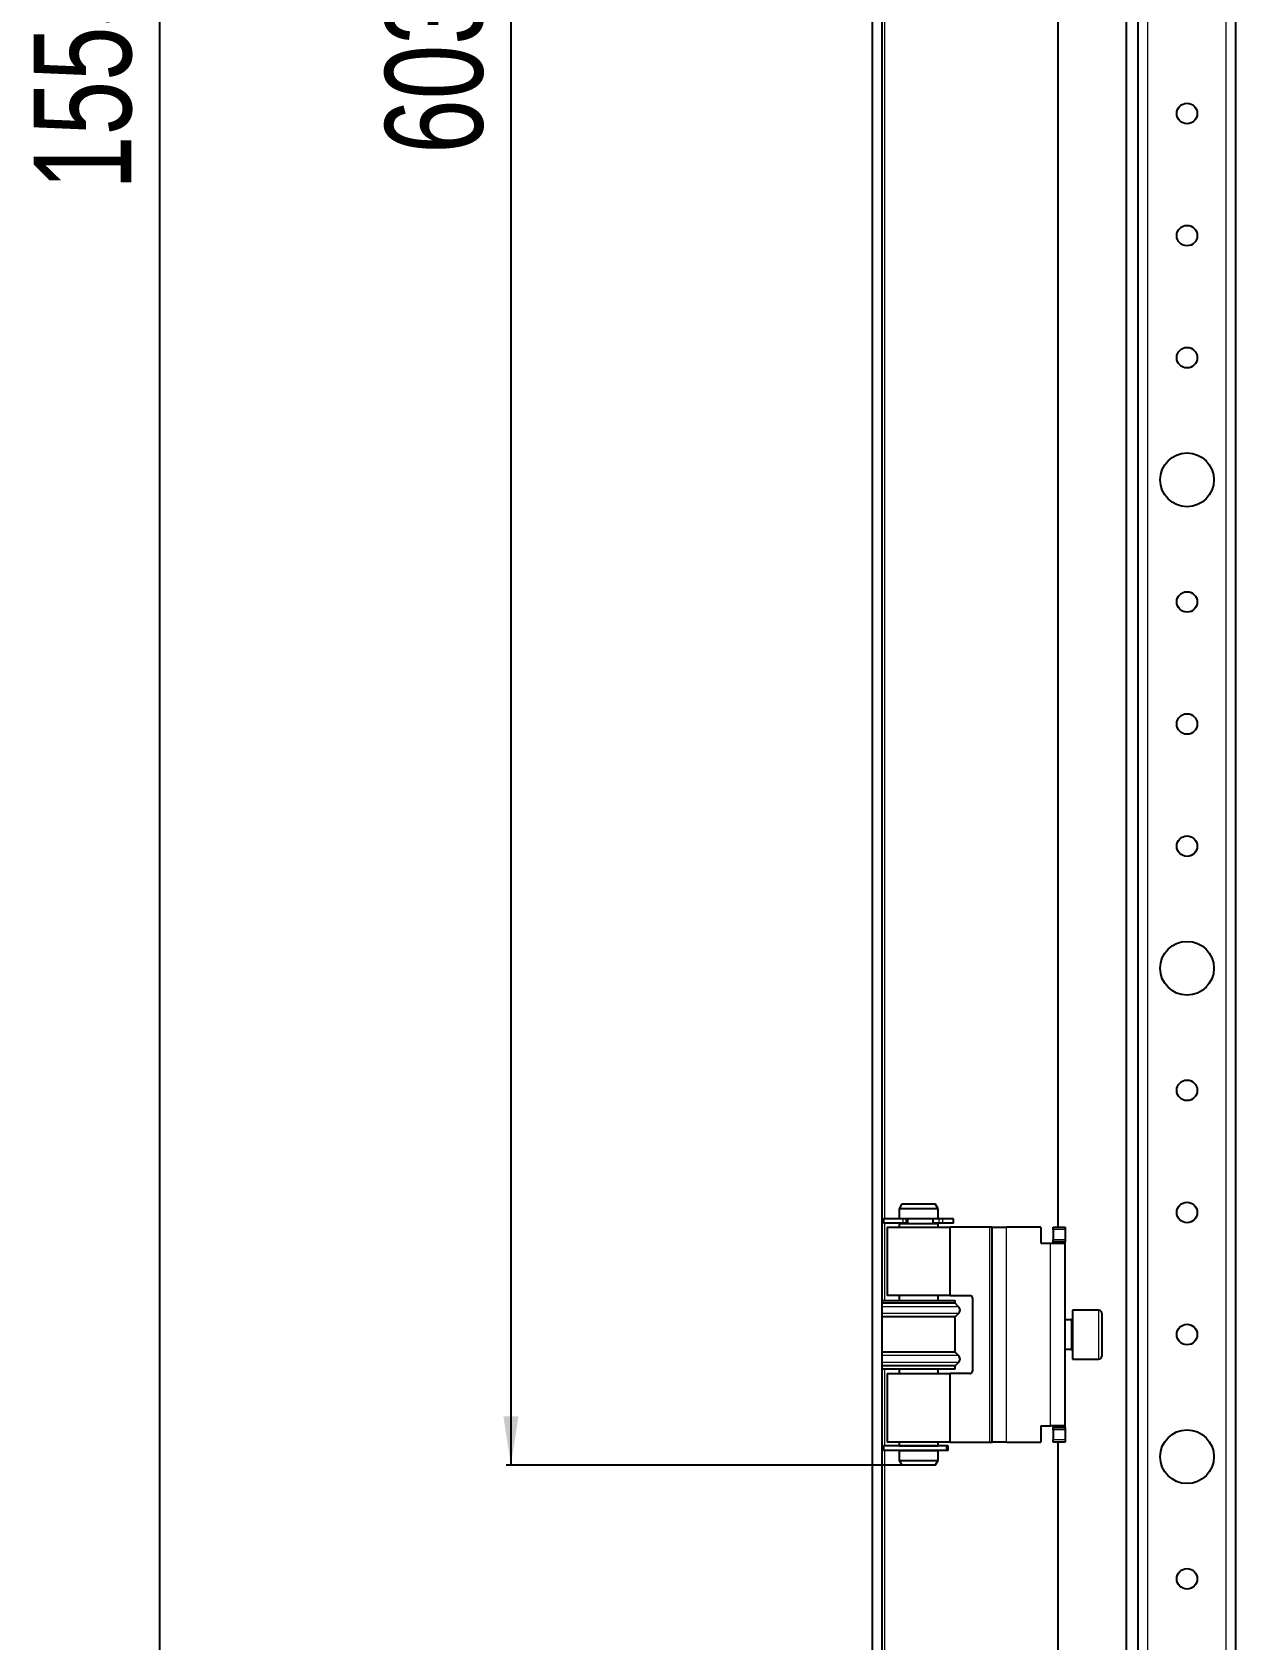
# Model space of a CAD drawing. Header units: millimetres. Extents: x -52 to 1183, y -1011 to 1043.
# Drawn here: x 585.1 to 831.7, y -335.6 to -6.5 of the extents above; entities that cross this region are included whole.
import ezdxf

# ---------------------------------------------------------------- set-up
doc = ezdxf.new("R2010")
doc.units = ezdxf.units.MM
doc.layers.add('FORMAT', color=7, linetype='Continuous')
doc.styles.add('SLDTEXTSTYLE0', font='TXT', dxfattribs={"width": 0.75})
doc.dimstyles.new('SLDDIMSTYLE0', dxfattribs={"dimtxt": 20, "dimasz": 10, "dimexe": 0, "dimexo": 0.0625, "dimgap": 5, "dimtad": 2, "dimdec": 1, "dimrnd": 1e-09, "dimzin": 12, "dimdsep": 46, "dimtxsty": 'SLDTEXTSTYLE0', "dimsah": 1, "dimcen": 0.09, "dimadec": 0, "dimazin": 3, "dimtfac": 1, "dimtofl": 0, "dimtmove": 0, "dimatfit": 3, "dimfxl": 0, "dimfrac": 2, "dimtolj": 1, "dimtzin": 12, "dimarcsym": 0})

# ---------------------------------------------------------------- blocks, each defined once
blk = doc.blocks.new('_D_7')
at = {"layer": 'FORMAT'}
for p, q in [((763.3, 778.62), (610.23, 778.62)), ((611.23, 778.62), (611.23, -774.88)), ((763.3, -774.88), (610.23, -774.88))]:
    blk.add_line(p, q, dxfattribs=at)
for points in [[(611.23, 778.62), (609.69, 768.62), (612.77, 768.62)], [(611.23, -774.88), (612.77, -764.88), (609.69, -764.88)]]:
    blk.add_solid(points, dxfattribs=at)
at = {"layer": 'FORMAT', "insert": (585.45, -38.77), "char_height": 20, "attachment_point": 1, "rotation": 90, "style": 'SLDTEXTSTYLE0'}
blk.add_mtext('1553,5', dxfattribs=at)
blk = doc.blocks.new('_D_9')
at = {"layer": 'FORMAT'}
for p, q in [((763.3, 303.62), (682.23, 303.62)), ((683.23, 303.62), (683.23, -299.88)), ((763.3, -299.88), (682.23, -299.88))]:
    blk.add_line(p, q, dxfattribs=at)
for points in [[(683.23, 303.62), (681.69, 293.62), (684.77, 293.62)], [(683.23, -299.88), (684.77, -289.88), (681.69, -289.88)]]:
    blk.add_solid(points, dxfattribs=at)
at = {"layer": 'FORMAT', "insert": (657.45, -31.38), "char_height": 20, "attachment_point": 1, "rotation": 90, "style": 'SLDTEXTSTYLE0'}
blk.add_mtext('603,5', dxfattribs=at)

msp = doc.modelspace()

# ---------------------------------------------------------------- linework, layer by layer
at = {"color": 7, "linetype": 'Continuous', "lineweight": 25}
for p, q in [((757.23, 879.37), (757.23, -875.63)), ((759.23, 879.37), (759.23, -875.63)), ((809.23, 846.37), (809.23, -842.63)), ((811.73, -815.63), (811.73, 819.37)), ((831.73, -815.63), (831.73, 819.37)), ((795.23, 254.87), (795.23, -251.13)), ((763.31, -246.38), (762.73, -247.38)), ((763.31, -246.38), (770.16, -246.38)), ((770.73, -247.38), (770.16, -246.38)), ((759.58, -249.43), (759.58, -250.33)), ((763.58, -249.43), (759.58, -249.43)), ((762.73, -247.38), (762.73, -249.38)), ((770.73, -247.38), (762.73, -247.38)), ((762.73, -249.38), (770.73, -249.38)), ((763.23, -249.38), (763.23, -249.43)), ((764.22, -249.43), (763.58, -249.43)), ((764.56, -249.43), (764.22, -249.43)), ((764.57, -249.43), (764.56, -249.43)), ((764.57, -250.33), (764.57, -249.43)), ((769.66, -249.43), (769.66, -250.33)), ((769.68, -249.43), (769.66, -249.43)), ((770.97, -249.43), (769.68, -249.43)), ((770.23, -249.43), (770.23, -249.38)), ((770.73, -249.38), (770.73, -247.38)), ((771.7, -249.43), (770.97, -249.43)), ((773.88, -249.43), (771.7, -249.43)), ((773.88, -250.33), (773.88, -249.43)), ((763.58, -250.33), (759.58, -250.33)), ((760.28, -251.13), (760.28, -265.13)), ((760.28, -251.13), (773.18, -251.13)), ((762.73, -250.38), (762.73, -251.13)), ((762.73, -250.38), (770.73, -250.38)), ((763.23, -250.33), (763.23, -250.38)), ((764.22, -250.33), (763.58, -250.33)), ((764.56, -250.33), (764.22, -250.33)), ((764.57, -250.33), (764.56, -250.33)), ((769.68, -250.33), (769.66, -250.33)), ((770.97, -250.33), (769.68, -250.33)), ((770.23, -250.38), (770.23, -250.33)), ((770.73, -251.13), (770.73, -250.38)), ((771.7, -250.33), (770.97, -250.33)), ((773.88, -250.33), (771.7, -250.33)), ((773.18, -265.13), (773.18, -251.13)), ((781.28, -251.13), (773.18, -251.13)), ((781.78, -251.13), (781.28, -251.13)), ((781.78, -251.13), (784.78, -251.13)), ((781.78, -295.13), (781.78, -251.13)), ((791.78, -251.13), (784.78, -251.13)), ((791.78, -251.13), (791.78, -254.43)), ((794.28, -251.13), (796.78, -251.13)), ((794.28, -251.63), (794.28, -251.13)), ((794.28, -251.63), (794.28, -253.63)), ((796.78, -251.13), (796.78, -251.63)), ((796.78, -251.63), (796.78, -253.63)), ((791.78, -254.43), (793.78, -254.43)), ((793.78, -254.43), (796.78, -254.43)), ((794.28, -254.13), (794.28, -253.63)), ((796.78, -254.13), (794.28, -254.13)), ((794.28, -254.13), (794.28, -254.43)), ((796.78, -253.63), (796.78, -254.13)), ((796.78, -254.43), (796.78, -254.13)), ((796.78, -291.83), (796.78, -254.43)), ((759.23, -266.13), (774.23, -266.13)), ((773.18, -265.13), (760.28, -265.13)), ((762.73, -265.13), (762.73, -266.13)), ((770.73, -266.13), (770.73, -265.13)), ((773.18, -265.13), (777.28, -265.13)), ((774.23, -266.73), (774.23, -266.13)), ((777.78, -265.63), (777.78, -280.63)), ((774.23, -266.73), (759.23, -266.73)), ((774.23, -269.53), (759.23, -269.53)), ((774.93, -267.42), (774.23, -266.73)), ((774.23, -269.53), (774.93, -268.84)), ((774.23, -276.73), (774.23, -269.53)), ((803.68, -268.13), (798.28, -268.13)), ((798.28, -268.13), (798.28, -277.45)), ((804.28, -268.73), (804.28, -276.93)), ((798.03, -270.13), (796.78, -270.13)), ((796.78, -276.13), (798.03, -276.13)), ((774.23, -276.73), (759.23, -276.73)), ((774.23, -279.53), (759.23, -279.53)), ((774.93, -277.41), (774.23, -276.73)), ((774.23, -279.53), (774.93, -278.84)), ((774.23, -280.13), (774.23, -279.53)), ((798.28, -277.45), (798.28, -278.13)), ((798.28, -278.13), (803.68, -278.13)), ((804.28, -276.93), (804.28, -277.53)), ((759.23, -280.13), (774.23, -280.13)), ((760.28, -281.13), (760.28, -295.13)), ((760.28, -281.13), (773.18, -281.13)), ((762.73, -280.13), (762.73, -281.13)), ((770.73, -281.13), (770.73, -280.13)), ((773.18, -295.13), (773.18, -281.13)), ((777.28, -281.13), (773.18, -281.13)), ((791.78, -291.83), (793.78, -291.83)), ((791.78, -291.83), (791.78, -295.13)), ((796.78, -291.83), (793.78, -291.83)), ((794.28, -291.83), (794.28, -292.13)), ((794.28, -292.13), (796.78, -292.13)), ((794.28, -292.63), (794.28, -292.13)), ((794.28, -292.63), (794.28, -294.63)), ((796.78, -292.13), (796.78, -291.83)), ((796.78, -292.13), (796.78, -292.63)), ((796.78, -292.63), (796.78, -294.63)), ((759.58, -295.93), (759.58, -296.83)), ((772.47, -295.93), (759.58, -295.93)), ((773.18, -295.13), (760.28, -295.13)), ((762.73, -295.13), (762.73, -295.88)), ((762.73, -295.88), (770.73, -295.88)), ((763.23, -295.88), (763.23, -295.93)), ((770.23, -295.93), (770.23, -295.88)), ((770.73, -295.88), (770.73, -295.13)), ((772.56, -295.93), (772.47, -295.93)), ((772.56, -296.83), (772.56, -295.93)), ((772.77, -295.93), (772.56, -295.93)), ((772.77, -296.83), (772.77, -295.93)), ((773.18, -295.13), (781.28, -295.13)), ((781.28, -295.13), (781.78, -295.13)), ((784.78, -295.13), (781.78, -295.13)), ((784.78, -295.13), (791.78, -295.13)), ((794.28, -295.13), (794.28, -294.63)), ((796.78, -295.13), (794.28, -295.13)), ((795.23, -295.13), (795.23, -726.13)), ((796.78, -294.63), (796.78, -295.13)), ((772.47, -296.83), (759.58, -296.83)), ((762.73, -296.88), (762.73, -298.88)), ((762.73, -296.88), (770.73, -296.88)), ((762.73, -298.88), (763.31, -299.88)), ((762.73, -298.88), (767.49, -298.88)), ((763.23, -296.83), (763.23, -296.88)), ((767.49, -298.88), (770.73, -298.88)), ((770.16, -299.88), (770.73, -298.88)), ((770.23, -296.88), (770.23, -296.83)), ((770.73, -298.88), (770.73, -296.88)), ((772.56, -296.83), (772.47, -296.83)), ((772.77, -296.83), (772.56, -296.83)), ((767.38, -299.88), (763.31, -299.88)), ((770.16, -299.88), (767.38, -299.88))]:
    msp.add_line(p, q, dxfattribs=at)
at = {"color": 8, "linetype": 'Continuous', "lineweight": 18}
for p, q in [((813.73, -815.63), (813.73, 819.37)), ((829.73, -815.63), (829.73, 819.37)), ((759.83, -249.43), (759.83, 253.17)), ((763.58, -250.33), (763.58, -249.43)), ((764.22, -250.33), (764.22, -249.43)), ((764.56, -250.33), (764.56, -249.43)), ((769.68, -250.33), (769.68, -249.43)), ((770.97, -250.33), (770.97, -249.43)), ((771.7, -250.33), (771.7, -249.43)), ((759.83, -266.13), (759.83, -250.33)), ((781.28, -251.13), (781.28, -295.13)), ((784.78, -295.13), (784.78, -251.13)), ((796.78, -251.63), (794.28, -251.63)), ((793.78, -291.83), (793.78, -254.43)), ((794.28, -253.63), (796.78, -253.63)), ((774.93, -267.42), (759.23, -267.42)), ((774.93, -268.84), (759.23, -268.84)), ((803.68, -277.45), (803.68, -268.13)), ((798.03, -276.13), (798.03, -270.13)), ((774.93, -277.41), (759.23, -277.41)), ((774.93, -278.84), (759.23, -278.84)), ((803.68, -278.13), (803.68, -277.45)), ((759.83, -295.93), (759.83, -280.13)), ((796.78, -292.63), (794.28, -292.63)), ((772.47, -296.83), (772.47, -295.93)), ((794.28, -294.63), (796.78, -294.63)), ((759.83, -724.43), (759.83, -296.83))]:
    msp.add_line(p, q, dxfattribs=at)
at = {"color": 7, "linetype": 'Continuous', "lineweight": 25}
for centre, radius in [((821.73, -23.13), 2.1), ((821.73, -48.13), 2.1), ((821.73, -73.13), 2.1), ((821.73, -98.13), 5.5), ((821.73, -123.13), 2.1), ((821.73, -148.13), 2.1), ((821.73, -173.13), 2.1), ((821.73, -198.13), 5.5), ((821.73, -223.13), 2.1), ((821.73, -248.13), 2.1), ((821.73, -273.13), 2.1), ((821.73, -298.13), 5.5), ((821.73, -323.13), 2.1)]:
    msp.add_circle(centre, radius, dxfattribs=at)
for centre, radius, start, end in [((777.28, -265.63), 0.5, 0, 90), ((774.23, -268.13), 1, 314.427, 45.573), ((798.03, -269.88), 0.25, 270, 360), ((803.68, -268.73), 0.6, 0, 90), ((798.03, -276.38), 0.25, 0, 90), ((774.23, -278.13), 1, 314.427, 45.573), ((803.68, -277.53), 0.6, 270, 360), ((777.28, -280.63), 0.5, 270, 0)]:
    msp.add_arc(centre, radius, start, end, dxfattribs=at)

# ---------------------------------------------------------------- dimensions: what is measured, and where the dimension line sits
at = {"layer": 'FORMAT'}
for base, p1, p2, picture, middle in [((611.23, -774.88), (763.31, 778.62), (763.31, -774.88), '_D_7', (611.23, 1.87)), ((683.23, -299.88), (763.31, 303.62), (763.31, -299.88), '_D_9', (683.23, 1.87))]:
    dim = msp.add_linear_dim(base=base, p1=p1, p2=p2, angle=90, dimstyle='SLDDIMSTYLE0', dxfattribs=at)
    dim.commit()
    dim.dimension.update_dxf_attribs({"geometry": picture, "text_midpoint": middle, "dimtype": 160})

doc.saveas('drawing.dxf')
